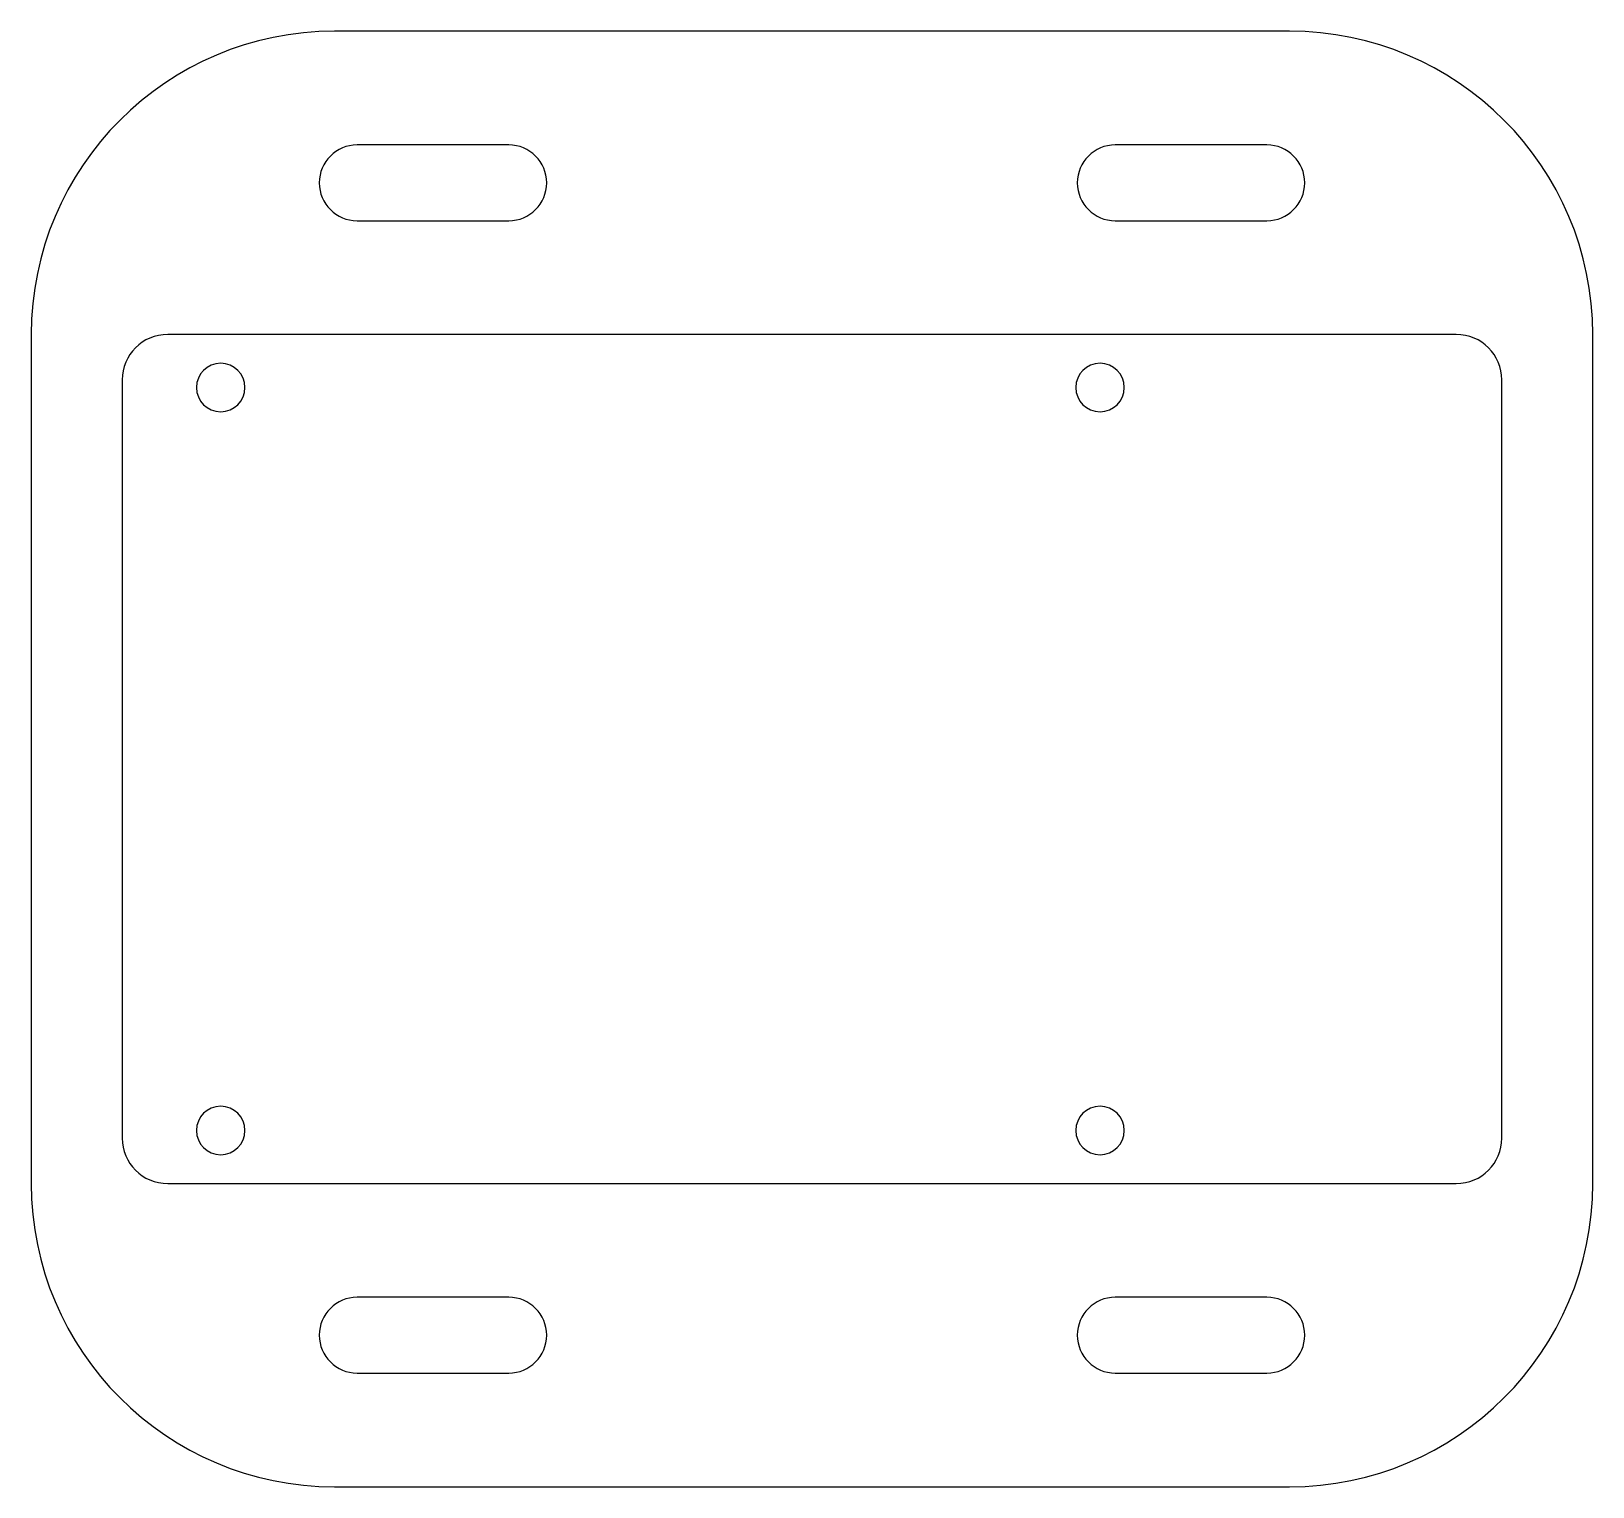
# Model space of a CAD drawing. Header units: millimetres. Extents: x 1 to 208, y 1 to 97.
# Drawn here: x 105 to 208, y 1 to 97 of the extents above; entities that cross this region are included whole.
import ezdxf

# ---------------------------------------------------------------- set-up
doc = ezdxf.new("R2010")
doc.units = ezdxf.units.MM
doc.layers.add('C00-00-00-BLACK', color=7, linetype='CONTINUOUS')

msp = doc.modelspace()

# ---------------------------------------------------------------- linework, layer by layer
at = {"layer": 'C00-00-00-BLACK', "linetype": 'CONTINUOUS'}
for p, q in [((188, 97.0001), (125, 97.0001)), ((125, 97.0001), (125, 97.0001)), ((136.5, 89.5001), (126.5, 89.5001)), ((126.5, 89.5001), (126.5, 89.5001)), ((186.5, 89.5001), (176.5, 89.5001)), ((176.5, 89.5001), (176.5, 89.5001)), ((124, 86.9999), (124, 86.9999)), ((124, 86.9999), (124, 86.9999)), ((139, 86.9999), (139, 86.9999)), ((139, 86.9999), (139, 86.9999)), ((174, 86.9999), (174, 86.9999)), ((174, 86.9999), (174, 86.9999)), ((189, 86.9999), (189, 86.9999)), ((189, 86.9999), (189, 86.9999)), ((126.5, 84.5002), (136.5, 84.5002)), ((126.5, 84.5002), (126.5, 84.5002)), ((136.5, 84.5002), (136.5, 84.5002)), ((176.5, 84.5002), (186.5, 84.5002)), ((176.5, 84.5002), (176.5, 84.5002)), ((186.5, 84.5002), (186.5, 84.5002)), ((105, 77.0001), (105, 21)), ((199, 77.0001), (114, 77.0001)), ((114, 77.0001), (114, 77.0001)), ((208, 21), (208, 77.0001)), ((208, 77.0001), (208, 77.0001)), ((111, 74.0001), (111, 24)), ((202, 24), (202, 74.0001)), ((202, 74.0001), (202, 74.0001)), ((111, 24), (111, 24)), ((105, 21), (105, 21)), ((114, 21), (199, 21)), ((114, 21), (114, 21)), ((199, 21), (199, 21)), ((136.5, 13.5), (126.5, 13.5)), ((126.5, 13.5), (126.5, 13.5)), ((186.5, 13.5), (176.5, 13.5)), ((176.5, 13.5), (176.5, 13.5)), ((124, 11.0001), (124, 11.0001)), ((124, 11.0001), (124, 11.0001)), ((139, 11.0001), (139, 11.0001)), ((139, 11.0001), (139, 11.0001)), ((174, 11.0001), (174, 11.0001)), ((174, 11.0001), (174, 11.0001)), ((189, 11.0001), (189, 11.0001)), ((189, 11.0001), (189, 11.0001)), ((126.5, 8.5001), (136.5, 8.5001)), ((126.5, 8.5001), (126.5, 8.5001)), ((136.5, 8.5001), (136.5, 8.5001)), ((176.5, 8.5001), (186.5, 8.5001)), ((176.5, 8.5001), (176.5, 8.5001)), ((186.5, 8.5001), (186.5, 8.5001)), ((125, 1), (188, 1)), ((125, 1), (125, 1)), ((188, 1), (188, 1))]:
    msp.add_line(p, q, dxfattribs=at)
for points in [[(125, 97.0001), (113.954, 97.0001), (105, 88.0456), (105, 77.0001)], [(208, 77.0001), (208, 88.0456), (199.046, 97.0001), (188, 97.0001)], [(126.5, 89.5001), (125.119, 89.5001), (124, 88.3807), (124, 86.9999)], [(139, 86.9999), (139, 88.3807), (137.881, 89.5001), (136.5, 89.5001)], [(176.5, 89.5001), (175.12, 89.5001), (174, 88.3807), (174, 86.9999)], [(189, 86.9999), (189, 88.3807), (187.881, 89.5001), (186.5, 89.5001)], [(124, 86.9999), (124, 85.6192), (125.119, 84.5002), (126.5, 84.5002)], [(136.5, 84.5002), (137.881, 84.5002), (139, 85.6192), (139, 86.9999)], [(174, 86.9999), (174, 85.6192), (175.12, 84.5002), (176.5, 84.5002)], [(186.5, 84.5002), (187.881, 84.5002), (189, 85.6192), (189, 86.9999)], [(114, 77.0001), (112.343, 77.0001), (111, 75.6567), (111, 74.0001)], [(202, 74.0001), (202, 75.6567), (200.657, 77.0001), (199, 77.0001)], [(117.5, 75.1), (116.616, 75.1), (115.9, 74.3835), (115.9, 73.4998)], [(119.1, 73.4998), (119.1, 74.3835), (118.383, 75.1), (117.5, 75.1)], [(175.5, 75.1), (174.617, 75.1), (173.9, 74.3835), (173.9, 73.4998)], [(177.1, 73.4998), (177.1, 74.3835), (176.384, 75.1), (175.5, 75.1)], [(115.9, 73.4998), (115.9, 72.6165), (116.616, 71.9), (117.5, 71.9)], [(117.5, 71.9), (118.383, 71.9), (119.1, 72.6165), (119.1, 73.4998)], [(173.9, 73.4998), (173.9, 72.6165), (174.617, 71.9), (175.5, 71.9)], [(175.5, 71.9), (176.384, 71.9), (177.1, 72.6165), (177.1, 73.4998)], [(117.5, 26.1), (116.616, 26.1), (115.9, 25.3835), (115.9, 24.4999)], [(119.1, 24.4999), (119.1, 25.3835), (118.383, 26.1), (117.5, 26.1)], [(175.5, 26.1), (174.617, 26.1), (173.9, 25.3835), (173.9, 24.4999)], [(177.1, 24.4999), (177.1, 25.3835), (176.384, 26.1), (175.5, 26.1)], [(111, 24), (111, 22.3433), (112.343, 21), (114, 21)], [(115.9, 24.4999), (115.9, 23.6164), (116.616, 22.9), (117.5, 22.9)], [(117.5, 22.9), (118.383, 22.9), (119.1, 23.6164), (119.1, 24.4999)], [(173.9, 24.4999), (173.9, 23.6164), (174.617, 22.9), (175.5, 22.9)], [(175.5, 22.9), (176.384, 22.9), (177.1, 23.6164), (177.1, 24.4999)], [(199, 21), (200.657, 21), (202, 22.3433), (202, 24)], [(105, 21), (105, 9.9543), (113.954, 1), (125, 1)], [(188, 1), (199.046, 1), (208, 9.9543), (208, 21)], [(126.5, 13.5), (125.119, 13.5), (124, 12.3807), (124, 11.0001)], [(139, 11.0001), (139, 12.3807), (137.881, 13.5), (136.5, 13.5)], [(176.5, 13.5), (175.12, 13.5), (174, 12.3807), (174, 11.0001)], [(189, 11.0001), (189, 12.3807), (187.881, 13.5), (186.5, 13.5)], [(124, 11.0001), (124, 9.6194), (125.119, 8.5001), (126.5, 8.5001)], [(136.5, 8.5001), (137.881, 8.5001), (139, 9.6194), (139, 11.0001)], [(174, 11.0001), (174, 9.6194), (175.12, 8.5001), (176.5, 8.5001)], [(186.5, 8.5001), (187.881, 8.5001), (189, 9.6194), (189, 11.0001)]]:
    msp.add_open_spline(points, degree=3, dxfattribs=at)

doc.saveas('drawing.dxf')
